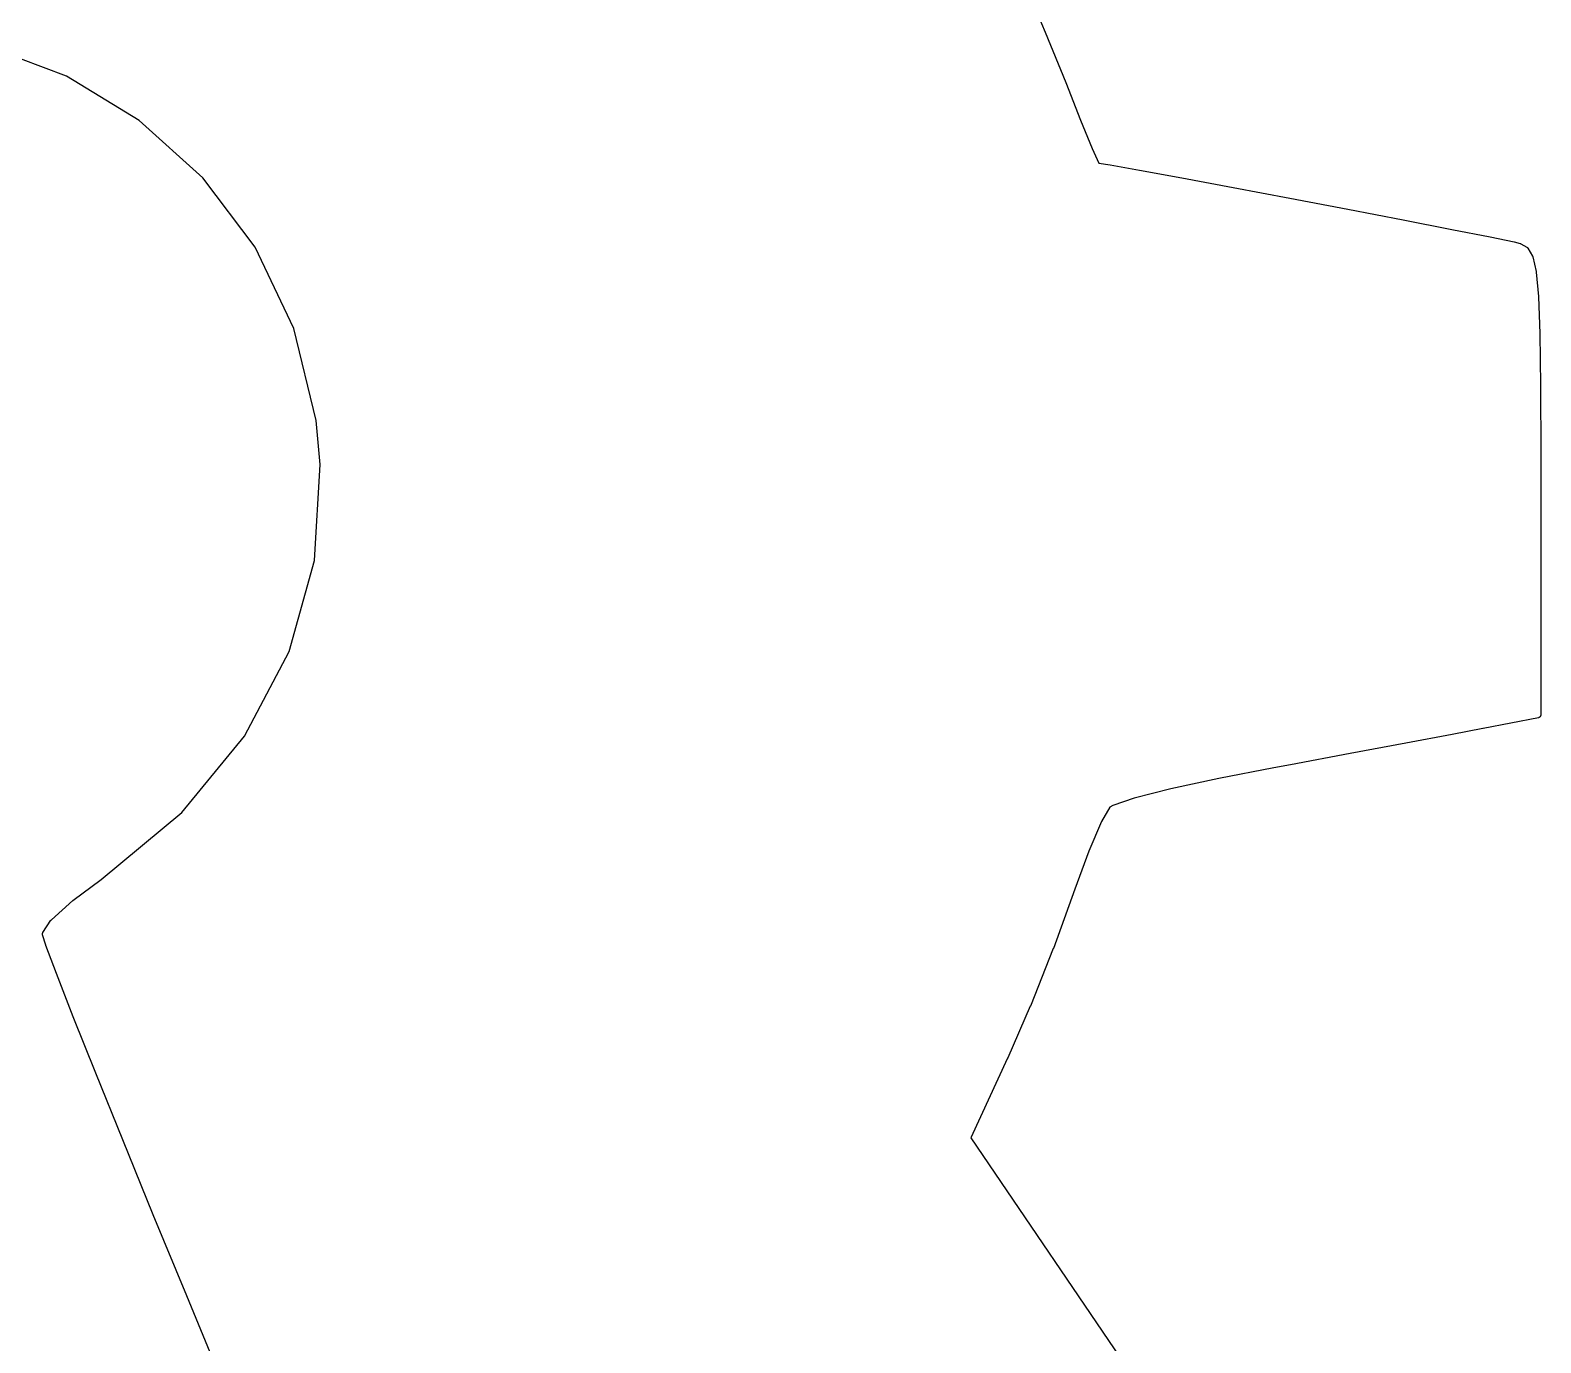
# Model space of a CAD drawing. Extents: x -4.4 to 27.8, y 0.8 to 35.
# Drawn here: x 22.53 to 25.317, y 27.615 to 30.036 of the extents above; entities that cross this region are included whole.
import ezdxf

# ---------------------------------------------------------------- set-up
doc = ezdxf.new("R2010")
doc.units = 0
doc.layers.add('BLACK', color=7, linetype='CONTINUOUS')

msp = doc.modelspace()

# ---------------------------------------------------------------- linework, layer by layer
at = {"layer": 'BLACK', "linetype": 'CONTINUOUS'}
for p, q in [((24.3563, 30.1408), (24.4027, 30.033)), ((24.4027, 30.033), (24.4027, 30.033)), ((24.4027, 30.033), (24.4028, 30.0329)), ((24.4028, 30.0329), (24.4405, 29.9397)), ((22.5966, 29.9513), (22.4502, 30.0069)), ((22.7307, 29.8699), (22.5966, 29.9513)), ((24.4405, 29.9397), (24.4405, 29.9397)), ((24.4405, 29.9397), (24.4405, 29.9396)), ((24.4405, 29.9396), (24.4677, 29.8704)), ((22.8483, 29.7643), (22.7307, 29.8699)), ((24.4677, 29.8704), (24.4893, 29.818)), ((24.4893, 29.818), (24.5015, 29.791)), ((24.5015, 29.791), (24.5015, 29.791)), ((24.5015, 29.791), (24.5224, 29.7878)), ((24.5224, 29.7878), (24.5225, 29.7878)), ((24.5225, 29.7878), (24.5225, 29.7878)), ((24.5225, 29.7878), (24.5767, 29.7782)), ((24.5767, 29.7782), (24.5767, 29.7782)), ((24.5767, 29.7782), (24.5767, 29.7782)), ((24.5767, 29.7782), (24.6548, 29.7638)), ((22.9448, 29.6359), (22.8483, 29.7643)), ((24.6548, 29.7638), (24.6548, 29.7638)), ((24.6548, 29.7638), (24.6548, 29.7638)), ((24.6548, 29.7638), (24.7496, 29.7461)), ((24.7496, 29.7461), (24.7496, 29.7461)), ((24.7496, 29.7461), (24.7496, 29.7461)), ((24.7496, 29.7461), (24.8541, 29.7264)), ((24.8541, 29.7264), (24.8541, 29.7264)), ((24.8541, 29.7264), (24.8541, 29.7264)), ((24.8541, 29.7264), (24.9609, 29.706)), ((24.9609, 29.706), (24.9609, 29.706)), ((24.9609, 29.706), (24.9609, 29.706)), ((24.9609, 29.706), (25.0629, 29.6864)), ((25.0629, 29.6864), (25.0629, 29.6864)), ((25.0629, 29.6864), (25.0629, 29.6864)), ((25.0629, 29.6864), (25.1528, 29.6689)), ((25.1528, 29.6689), (25.1529, 29.6689)), ((25.1529, 29.6689), (25.1529, 29.6689)), ((25.1529, 29.6689), (25.2236, 29.6549)), ((23.0159, 29.4863), (22.9448, 29.6359)), ((25.2236, 29.6549), (25.2236, 29.6549)), ((25.2236, 29.6549), (25.2237, 29.6549)), ((25.2237, 29.6549), (25.268, 29.6457)), ((25.268, 29.6457), (25.2681, 29.6457)), ((25.2681, 29.6457), (25.2682, 29.6457)), ((25.2682, 29.6457), (25.279, 29.6431)), ((25.279, 29.6431), (25.2797, 29.6428)), ((25.2797, 29.6428), (25.2804, 29.6425)), ((25.2804, 29.6425), (25.2916, 29.6361)), ((25.2916, 29.6361), (25.2918, 29.6359)), ((25.2918, 29.6359), (25.2921, 29.6358)), ((25.2921, 29.6358), (25.2926, 29.6353)), ((25.2926, 29.6353), (25.2931, 29.6348)), ((25.2931, 29.6348), (25.2932, 29.6346)), ((25.2932, 29.6346), (25.2934, 29.6343)), ((25.2934, 29.6343), (25.3019, 29.6198)), ((25.3019, 29.6198), (25.3022, 29.6191)), ((25.3022, 29.6191), (25.3025, 29.6184)), ((25.3025, 29.6184), (25.3086, 29.591)), ((25.3086, 29.591), (25.3086, 29.5906)), ((25.3086, 29.5906), (25.3087, 29.5903)), ((25.3087, 29.5903), (25.3128, 29.545)), ((25.3128, 29.545), (25.3128, 29.5449)), ((25.3128, 29.5449), (25.3128, 29.5448)), ((25.3128, 29.5448), (25.3153, 29.4768)), ((23.0573, 29.3166), (23.0159, 29.4863)), ((25.3153, 29.4768), (25.3153, 29.4767)), ((25.3153, 29.4767), (25.3153, 29.4766)), ((25.3153, 29.4766), (25.3166, 29.381)), ((25.3166, 29.381), (25.3166, 29.381)), ((25.3166, 29.381), (25.3166, 29.381)), ((25.3166, 29.381), (25.3171, 29.2528)), ((23.0648, 29.2352), (23.0573, 29.3166)), ((25.3171, 29.2528), (25.3171, 29.2528)), ((25.3171, 29.2528), (25.3171, 29.2528)), ((25.3171, 29.2528), (25.3171, 29.2003)), ((23.0544, 29.0581), (23.0648, 29.2352)), ((25.3171, 29.2003), (25.3171, 28.7732)), ((23.0074, 28.8902), (23.0544, 29.0581)), ((22.9253, 28.7343), (23.0074, 28.8902)), ((25.313, 28.7682), (25.2105, 28.748)), ((25.3135, 28.7684), (25.313, 28.7682)), ((25.314, 28.7685), (25.3135, 28.7684)), ((25.3144, 28.7688), (25.314, 28.7685)), ((25.3148, 28.769), (25.3144, 28.7688)), ((25.3152, 28.7693), (25.3148, 28.769)), ((25.3156, 28.7696), (25.3152, 28.7693)), ((25.3159, 28.77), (25.3156, 28.7696)), ((25.3162, 28.7704), (25.3159, 28.77)), ((25.3164, 28.7708), (25.3162, 28.7704)), ((25.3167, 28.7712), (25.3164, 28.7708)), ((25.3168, 28.7717), (25.3167, 28.7712)), ((25.317, 28.7722), (25.3168, 28.7717)), ((25.3171, 28.7732), (25.317, 28.7727)), ((25.317, 28.7727), (25.317, 28.7722)), ((25.2104, 28.748), (25.1534, 28.737)), ((25.2105, 28.748), (25.2104, 28.748)), ((25.2105, 28.748), (25.2105, 28.748)), ((22.8094, 28.5933), (22.9253, 28.7343)), ((25.0682, 28.721), (24.9653, 28.7019)), ((25.1534, 28.737), (25.0682, 28.721)), ((25.0682, 28.721), (25.0682, 28.721)), ((25.0682, 28.721), (25.0682, 28.721)), ((25.1534, 28.737), (25.1534, 28.737)), ((25.1534, 28.737), (25.1534, 28.737)), ((24.9653, 28.7019), (24.855, 28.6815)), ((24.9653, 28.7019), (24.9653, 28.7019)), ((24.9653, 28.7019), (24.9653, 28.7019)), ((24.7229, 28.6562), (24.6344, 28.6368)), ((24.8246, 28.676), (24.7229, 28.6562)), ((24.855, 28.6815), (24.8246, 28.676)), ((24.855, 28.6815), (24.855, 28.6815)), ((24.855, 28.6815), (24.855, 28.6815)), ((24.6344, 28.6368), (24.5665, 28.6195)), ((24.522, 28.6033), (24.5064, 28.5764)), ((24.5271, 28.6063), (24.522, 28.6033)), ((24.5665, 28.6195), (24.5271, 28.6063)), ((22.6607, 28.47), (22.8094, 28.5933)), ((24.5064, 28.5764), (24.483, 28.522)), ((24.483, 28.522), (24.457, 28.4518)), ((22.6084, 28.431), (22.6607, 28.47)), ((24.4518, 28.4365), (24.4177, 28.3424)), ((24.4519, 28.4366), (24.4518, 28.4365)), ((24.457, 28.4518), (24.4519, 28.4366)), ((24.4519, 28.4366), (24.4519, 28.4366)), ((22.5688, 28.3953), (22.6081, 28.4307)), ((22.6081, 28.4307), (22.6083, 28.4308)), ((22.6083, 28.4308), (22.6084, 28.431)), ((22.553, 28.3721), (22.568, 28.3944)), ((22.568, 28.3944), (22.5685, 28.3948)), ((22.5685, 28.3948), (22.5688, 28.3953)), ((22.5522, 28.3698), (22.5523, 28.37)), ((22.5522, 28.3691), (22.5522, 28.3698)), ((22.5522, 28.3684), (22.5522, 28.3691)), ((22.5523, 28.3681), (22.5522, 28.3684)), ((22.5523, 28.3703), (22.5525, 28.371)), ((22.5523, 28.37), (22.5523, 28.3703)), ((22.5524, 28.3678), (22.5523, 28.3681)), ((22.5584, 28.3484), (22.5524, 28.3678)), ((22.5525, 28.371), (22.5527, 28.3716)), ((22.5527, 28.3716), (22.5529, 28.3719)), ((22.5529, 28.3719), (22.553, 28.3721)), ((22.5584, 28.3483), (22.5584, 28.3484)), ((22.5585, 28.3482), (22.5584, 28.3483)), ((22.5779, 28.2962), (22.5585, 28.3482)), ((24.4176, 28.3422), (24.3752, 28.236)), ((24.4177, 28.3424), (24.4176, 28.3423)), ((24.4176, 28.3423), (24.4176, 28.3422)), ((22.5779, 28.2961), (22.5779, 28.2962)), ((22.5779, 28.2962), (22.5779, 28.2962)), ((22.6091, 28.2162), (22.5779, 28.2961)), ((22.6092, 28.2162), (22.6091, 28.2162)), ((22.6092, 28.2161), (22.6092, 28.2162)), ((22.6505, 28.1125), (22.6092, 28.2161)), ((24.3751, 28.2359), (24.3336, 28.1405)), ((24.3752, 28.236), (24.3751, 28.236)), ((24.3751, 28.236), (24.3751, 28.2359)), ((24.3333, 28.14), (24.2654, 27.9929)), ((24.3335, 28.1404), (24.3333, 28.14)), ((24.3336, 28.1405), (24.3335, 28.1405)), ((24.3335, 28.1405), (24.3335, 28.1404)), ((22.7003, 27.9893), (22.6505, 28.1125)), ((22.6505, 28.1125), (22.6505, 28.1125)), ((22.6505, 28.1125), (22.6505, 28.1125)), ((22.7568, 27.8509), (22.7003, 27.9893)), ((22.7003, 27.9893), (22.7003, 27.9893)), ((22.7003, 27.9893), (22.7003, 27.9893)), ((24.2654, 27.9929), (24.7186, 27.3262)), ((22.8184, 27.7015), (22.7568, 27.8509)), ((22.7568, 27.8509), (22.7568, 27.8509)), ((22.7568, 27.8509), (22.7568, 27.8509)), ((22.8744, 27.5661), (22.8184, 27.7015)), ((22.8184, 27.7015), (22.8184, 27.7015)), ((22.8184, 27.7015), (22.8184, 27.7015))]:
    msp.add_line(p, q, dxfattribs=at)

doc.saveas('drawing.dxf')
